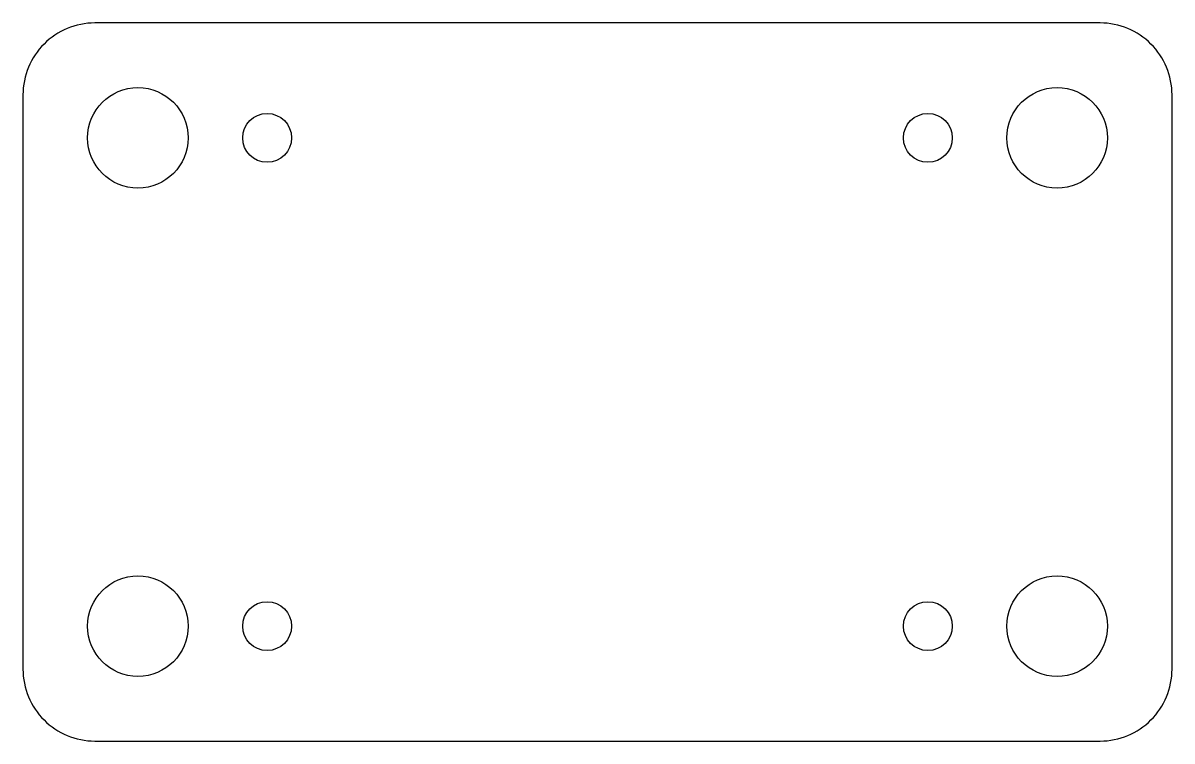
# Model space of a CAD drawing. Header units: millimetres. Extents: x -5 to 75, y -50 to 0.
import ezdxf

# ---------------------------------------------------------------- set-up
doc = ezdxf.new("R2010")
doc.units = ezdxf.units.MM

msp = doc.modelspace()

# ---------------------------------------------------------------- linework, layer by layer
msp.add_lwpolyline([(70, -50, 0.414214), (75, -45), (75, -5, 0.414214), (70, 0), (0, 0, 0.414214), (-5, -5), (-5, -45, 0.414214), (0, -50)], format="xyb", close=True)
for centre, radius in [((3, -8), 3.5), ((67, -8), 3.5), ((12, -8), 1.7), ((58, -8), 1.7), ((3, -42), 3.5), ((67, -42), 3.5), ((12, -42), 1.7), ((58, -42), 1.7)]:
    msp.add_circle(centre, radius)

doc.saveas('drawing.dxf')
